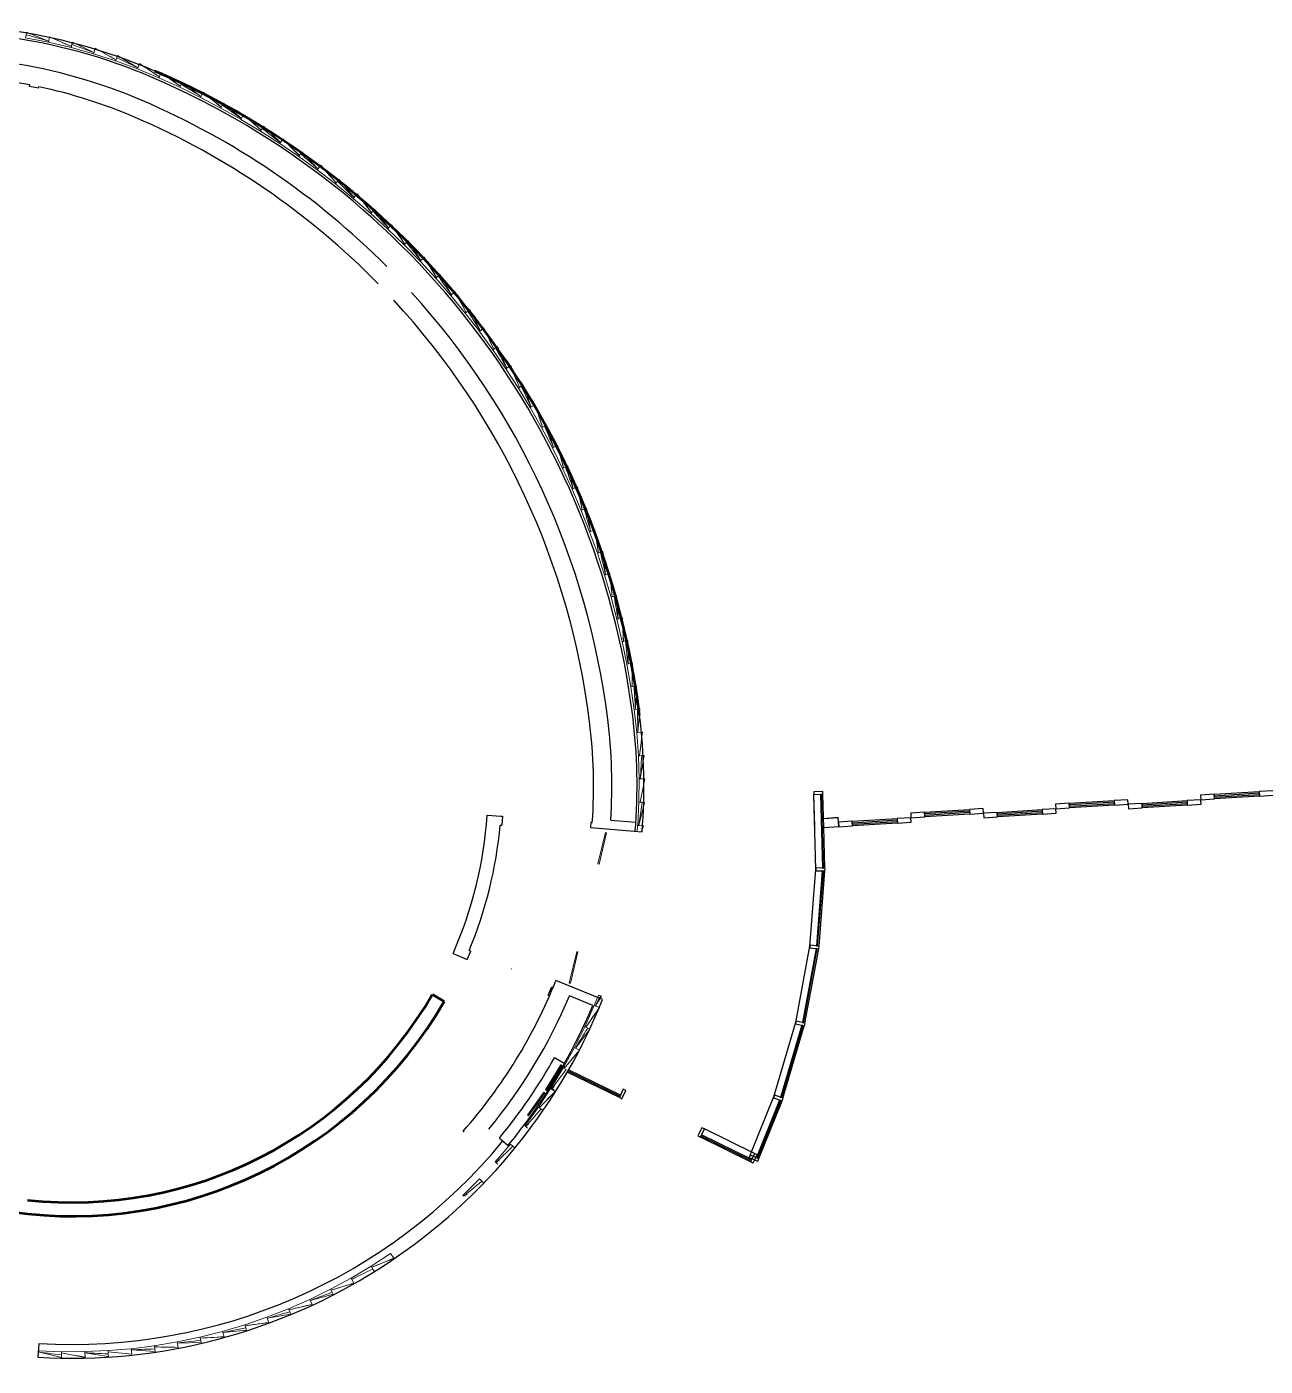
# Model space of a CAD drawing. Header units: millimetres. Extents: x 1316860 to 1484499, y 7681 to 141220.
# Drawn here: x 1358754 to 1385794, y 8245 to 37493 of the extents above; entities that cross this region are included whole.
import ezdxf

# ---------------------------------------------------------------- set-up
doc = ezdxf.new("R2010")
doc.units = ezdxf.units.MM
doc.header["$LTSCALE"] = 1000
doc.layers.add('A-GLAZ', color=140, linetype='CONTINUOUS', lineweight=5)
for name, color, linetype in [('A-WALL', 7, 'CONTINUOUS'), ('A—墙体', 7, 'CONTINUOUS'), ('A—门窗', 135, 'CONTINUOUS')]:
    doc.layers.add(name, color=color, linetype=linetype)

# ---------------------------------------------------------------- blocks, each defined once
blk = doc.blocks.new('System Panel - Glazed-7384337-E1b 和 E1c 号楼一层平面图 BLDG E1b AND E1c FIRST FLOOR PLAN')
at = {"layer": 'A-GLAZ', "lineweight": 13}
for p, q in [((677, 44), (-677, 44)), ((-677, 44), (-677, 19)), ((-677, 19), (677, 19)), ((677, 19), (677, 44))]:
    blk.add_line(p, q, dxfattribs=at)
blk = doc.blocks.new('System Panel - Glazed-7384336-E1b 和 E1c 号楼一层平面图 BLDG E1b AND E1c FIRST FLOOR PLAN')
at = {"layer": 'A-GLAZ', "lineweight": 13}
for p, q in [((820, 44), (-820, 44)), ((-820, 44), (-820, 19)), ((-820, 19), (820, 19)), ((820, 19), (820, 44))]:
    blk.add_line(p, q, dxfattribs=at)
blk = doc.blocks.new('System Panel - Glazed-7384335-E1b 和 E1c 号楼一层平面图 BLDG E1b AND E1c FIRST FLOOR PLAN')
at = {"layer": 'A-GLAZ', "lineweight": 13}
for p, q in [((805, 44), (-805, 44)), ((-805, 44), (-805, 19)), ((-805, 19), (805, 19)), ((805, 19), (805, 44))]:
    blk.add_line(p, q, dxfattribs=at)
blk = doc.blocks.new('System Panel - Glazed-7384419-E1b 和 E1c 号楼一层平面图 BLDG E1b AND E1c FIRST FLOOR PLAN')
at = {"layer": 'A-GLAZ', "lineweight": 13}
for p, q in [((610, -19), (-610, -19)), ((-610, -19), (-610, -44)), ((-610, -44), (610, -44)), ((610, -44), (610, -19))]:
    blk.add_line(p, q, dxfattribs=at)
blk = doc.blocks.new('Adaptive - Lecture Hall Scale - Material 2-V86-E1b 和 E1c 号楼一层平面图 BLDG E1b AND E1c FIRST FLOOR PLAN')
at = {"layer": 'A-GLAZ', "lineweight": 13}
for p, q in [((56893, 23550), (56490, 23241)), ((56937, 23494), (56893, 23550)), ((56490, 23241), (56505, 23221))]:
    blk.add_line(p, q, dxfattribs=at)
at = {"layer": 'A-GLAZ', "color": 8}
for p, q in [((56937, 23494), (56971, 23453)), ((56971, 23453), (56968, 23451)), ((56582, 23260), (56505, 23221))]:
    blk.add_line(p, q, dxfattribs=at)
at = {"layer": 'A-GLAZ', "lineweight": 13, "flags": 128}
blk.add_lwpolyline([(56505, 23221), (56566, 23260), (56628, 23299), (56690, 23338), (56752, 23377), (56814, 23416), (56875, 23455), (56937, 23494)], dxfattribs=at)
blk = doc.blocks.new('Adaptive - Lecture Hall Scale - Material 1-V85-E1b 和 E1c 号楼一层平面图 BLDG E1b AND E1c FIRST FLOOR PLAN')
at = {"layer": 'A-GLAZ', "lineweight": 13}
for p, q in [((57658, 24216), (57282, 23875)), ((57707, 24164), (57658, 24216)), ((57282, 23875), (57299, 23857))]:
    blk.add_line(p, q, dxfattribs=at)
at = {"layer": 'A-GLAZ', "color": 8}
for p, q in [((57707, 24164), (57744, 24126)), ((57744, 24126), (57742, 24124)), ((57373, 23901), (57299, 23857))]:
    blk.add_line(p, q, dxfattribs=at)
at = {"layer": 'A-GLAZ', "lineweight": 13, "flags": 128}
blk.add_lwpolyline([(57299, 23857), (57357, 23901), (57415, 23945), (57474, 23989), (57532, 24033), (57591, 24077), (57649, 24120), (57707, 24164)], dxfattribs=at)
blk = doc.blocks.new('Adaptive - Lecture Hall Scale - Material 1-V84-E1b 和 E1c 号楼一层平面图 BLDG E1b AND E1c FIRST FLOOR PLAN')
at = {"layer": 'A-GLAZ', "lineweight": 13}
for p, q in [((58367, 24943), (58020, 24573)), ((58420, 24895), (58367, 24943)), ((58020, 24573), (58038, 24555))]:
    blk.add_line(p, q, dxfattribs=at)
at = {"layer": 'A-GLAZ', "color": 8}
blk.add_line((58108, 24606), (58038, 24555), dxfattribs=at)
at = {"layer": 'A-GLAZ', "lineweight": 13, "flags": 128}
blk.add_lwpolyline([(58038, 24555), (58093, 24604), (58147, 24652), (58202, 24701), (58256, 24750), (58311, 24798), (58366, 24847), (58420, 24895)], dxfattribs=at)
blk = doc.blocks.new('Adaptive - Lecture Hall Scale - Material 1-V70-E1b 和 E1c 号楼一层平面图 BLDG E1b AND E1c FIRST FLOOR PLAN')
at = {"layer": 'A-GLAZ', "color": 8}
for p, q in [((35413, 42607), (35708, 43035)), ((35462, 42586), (35413, 42607))]:
    blk.add_line(p, q, dxfattribs=at)
at = {"layer": 'A-GLAZ', "lineweight": 13}
for p, q in [((35528, 42559), (35731, 43025)), ((35731, 43025), (35708, 43035)), ((35462, 42586), (35528, 42559))]:
    blk.add_line(p, q, dxfattribs=at)
at = {"layer": 'A-GLAZ', "lineweight": 13, "flags": 128}
blk.add_lwpolyline([(35708, 43035), (35673, 42971), (35638, 42907), (35603, 42843), (35568, 42779), (35532, 42714), (35497, 42650), (35462, 42586)], dxfattribs=at)
blk = doc.blocks.new('Adaptive - Lecture Hall Scale - Material 2-10355584-E1b 和 E1c 号楼一层平面图 BLDG E1b AND E1c FIRST FLOOR PLAN')
at = {"layer": 'A-GLAZ', "color": 8}
for p, q in [((55438, 47050), (55473, 47091)), ((55473, 47091), (55785, 46683))]:
    blk.add_line(p, q, dxfattribs=at)
at = {"layer": 'A-GLAZ', "lineweight": 13}
for p, q in [((55438, 47050), (55392, 46996)), ((55392, 46996), (55768, 46665)), ((55768, 46665), (55785, 46683))]:
    blk.add_line(p, q, dxfattribs=at)
at = {"layer": 'A-GLAZ', "lineweight": 13, "flags": 128}
blk.add_lwpolyline([(55785, 46683), (55735, 46736), (55686, 46788), (55636, 46840), (55587, 46893), (55537, 46945), (55488, 46998), (55438, 47050)], dxfattribs=at)
blk = doc.blocks.new('Adaptive - Lecture Hall Scale - Material 2-V80-E1b 和 E1c 号楼一层平面图 BLDG E1b AND E1c FIRST FLOOR PLAN')
at = {"layer": 'A-GLAZ', "lineweight": 13}
for p, q in [((56578, 46057), (56492, 45971)), ((56492, 45971), (56838, 45610)), ((56838, 45610), (56857, 45627))]:
    blk.add_line(p, q, dxfattribs=at)
at = {"layer": 'A-GLAZ', "color": 8}
for p, q in [((56578, 46057), (56581, 46059)), ((56581, 46059), (56857, 45627))]:
    blk.add_line(p, q, dxfattribs=at)
at = {"layer": 'A-GLAZ', "lineweight": 13, "flags": 128}
blk.add_lwpolyline([(56857, 45627), (56817, 45688), (56777, 45749), (56737, 45811), (56698, 45872), (56658, 45934), (56618, 45995), (56578, 46057)], dxfattribs=at)
blk = doc.blocks.new('Adaptive - Lecture Hall Scale - Material 1-10355586-E1b 和 E1c 号楼一层平面图 BLDG E1b AND E1c FIRST FLOOR PLAN')
at = {"layer": 'A-GLAZ', "lineweight": 13}
for p, q in [((54655, 47682), (54612, 47625)), ((54612, 47625), (55006, 47316)), ((55006, 47316), (55022, 47335))]:
    blk.add_line(p, q, dxfattribs=at)
at = {"layer": 'A-GLAZ', "color": 8}
for p, q in [((54655, 47682), (54687, 47724)), ((54687, 47724), (55022, 47335))]:
    blk.add_line(p, q, dxfattribs=at)
at = {"layer": 'A-GLAZ', "lineweight": 13, "flags": 128}
blk.add_lwpolyline([(55022, 47335), (54970, 47385), (54917, 47434), (54865, 47484), (54812, 47533), (54760, 47583), (54708, 47632), (54655, 47682)], dxfattribs=at)
blk = doc.blocks.new('Adaptive - Lecture Hall Scale - Material 1-V79-E1b 和 E1c 号楼一层平面图 BLDG E1b AND E1c FIRST FLOOR PLAN')
at = {"layer": 'A-GLAZ', "lineweight": 13}
for p, q in [((55083, 47410), (55006, 47316)), ((55006, 47316), (55392, 46996)), ((55392, 46996), (55408, 47015))]:
    blk.add_line(p, q, dxfattribs=at)
at = {"layer": 'A-GLAZ', "color": 8}
for p, q in [((55083, 47410), (55085, 47413)), ((55085, 47413), (55408, 47015))]:
    blk.add_line(p, q, dxfattribs=at)
at = {"layer": 'A-GLAZ', "lineweight": 13, "flags": 128}
blk.add_lwpolyline([(55408, 47015), (55362, 47071), (55315, 47128), (55269, 47184), (55222, 47241), (55176, 47297), (55129, 47354), (55083, 47410)], dxfattribs=at)
blk = doc.blocks.new('Adaptive - Lecture Hall Scale - Material 3-V81-E1b 和 E1c 号楼一层平面图 BLDG E1b AND E1c FIRST FLOOR PLAN')
at = {"layer": 'A-GLAZ', "lineweight": 13}
for p, q in [((56891, 45658), (56838, 45610)), ((56838, 45610), (57175, 45238)), ((57175, 45238), (57193, 45254))]:
    blk.add_line(p, q, dxfattribs=at)
at = {"layer": 'A-GLAZ', "color": 8}
for p, q in [((56891, 45658), (56930, 45695)), ((56930, 45695), (57193, 45254))]:
    blk.add_line(p, q, dxfattribs=at)
at = {"layer": 'A-GLAZ', "lineweight": 13, "flags": 128}
blk.add_lwpolyline([(57193, 45254), (57150, 45312), (57107, 45370), (57064, 45428), (57021, 45485), (56977, 45543), (56934, 45601), (56891, 45658)], dxfattribs=at)
blk = doc.blocks.new('Adaptive - Lecture Hall Scale - Material 3-10355585-E1b 和 E1c 号楼一层平面图 BLDG E1b AND E1c FIRST FLOOR PLAN')
at = {"layer": 'A-GLAZ', "lineweight": 13}
for p, q in [((54279, 48021), (54209, 47922)), ((54209, 47922), (54612, 47625)), ((54612, 47625), (54627, 47645))]:
    blk.add_line(p, q, dxfattribs=at)
at = {"layer": 'A-GLAZ', "color": 8}
for p, q in [((54279, 48021), (54281, 48024)), ((54281, 48024), (54627, 47645))]:
    blk.add_line(p, q, dxfattribs=at)
at = {"layer": 'A-GLAZ', "lineweight": 13, "flags": 128}
blk.add_lwpolyline([(54627, 47645), (54577, 47698), (54528, 47752), (54478, 47806), (54428, 47860), (54379, 47914), (54329, 47967), (54279, 48021)], dxfattribs=at)
blk = doc.blocks.new('Adaptive - Lecture Hall Scale - Material 2-10355580-E1b 和 E1c 号楼一层平面图 BLDG E1b AND E1c FIRST FLOOR PLAN')
at = {"layer": 'A-GLAZ', "color": 8}
for p, q in [((36344, 44432), (36706, 44806)), ((36390, 44403), (36344, 44432))]:
    blk.add_line(p, q, dxfattribs=at)
at = {"layer": 'A-GLAZ', "lineweight": 13}
for p, q in [((36450, 44366), (36726, 44792)), ((36726, 44792), (36706, 44806)), ((36390, 44403), (36450, 44366))]:
    blk.add_line(p, q, dxfattribs=at)
at = {"layer": 'A-GLAZ', "lineweight": 13, "flags": 128}
blk.add_lwpolyline([(36706, 44806), (36660, 44749), (36615, 44691), (36570, 44634), (36525, 44576), (36480, 44518), (36435, 44461), (36390, 44403)], dxfattribs=at)
blk = doc.blocks.new('Adaptive - Lecture Hall Scale - Material 1-10355578-E1b 和 E1c 号楼一层平面图 BLDG E1b AND E1c FIRST FLOOR PLAN')
at = {"layer": 'A-GLAZ', "color": 8}
for p, q in [((35228, 42128), (35505, 42569)), ((35231, 42127), (35228, 42128))]:
    blk.add_line(p, q, dxfattribs=at)
at = {"layer": 'A-GLAZ', "lineweight": 13}
for p, q in [((35345, 42086), (35528, 42559)), ((35528, 42559), (35505, 42569)), ((35231, 42127), (35345, 42086))]:
    blk.add_line(p, q, dxfattribs=at)
at = {"layer": 'A-GLAZ', "lineweight": 13, "flags": 128}
blk.add_lwpolyline([(35505, 42569), (35466, 42505), (35427, 42442), (35388, 42379), (35348, 42316), (35309, 42253), (35270, 42190), (35231, 42127)], dxfattribs=at)
blk = doc.blocks.new('Adaptive - Lecture Hall Scale - Material 3-V71-E1b 和 E1c 号楼一层平面图 BLDG E1b AND E1c FIRST FLOOR PLAN')
at = {"layer": 'A-GLAZ', "color": 8}
for p, q in [((36623, 44862), (36999, 45221)), ((36626, 44860), (36623, 44862))]:
    blk.add_line(p, q, dxfattribs=at)
at = {"layer": 'A-GLAZ', "lineweight": 13}
for p, q in [((36726, 44792), (37019, 45207)), ((37019, 45207), (36999, 45221)), ((36626, 44860), (36726, 44792))]:
    blk.add_line(p, q, dxfattribs=at)
at = {"layer": 'A-GLAZ', "lineweight": 13, "flags": 128}
blk.add_lwpolyline([(36999, 45221), (36946, 45170), (36892, 45118), (36839, 45067), (36786, 45015), (36732, 44963), (36679, 44912), (36626, 44860)], dxfattribs=at)
blk = doc.blocks.new('Adaptive - Lecture Hall Scale - Material 2-V72-E1b 和 E1c 号楼一层平面图 BLDG E1b AND E1c FIRST FLOOR PLAN')
at = {"layer": 'A-GLAZ', "color": 8}
for p, q in [((38641, 47174), (39094, 47431)), ((38643, 47172), (38641, 47174))]:
    blk.add_line(p, q, dxfattribs=at)
at = {"layer": 'A-GLAZ', "lineweight": 13}
for p, q in [((38725, 47081), (39110, 47412)), ((39110, 47412), (39094, 47431)), ((38643, 47172), (38725, 47081))]:
    blk.add_line(p, q, dxfattribs=at)
at = {"layer": 'A-GLAZ', "lineweight": 13, "flags": 128}
blk.add_lwpolyline([(39094, 47431), (39029, 47394), (38965, 47357), (38901, 47320), (38836, 47283), (38772, 47246), (38708, 47209), (38643, 47172)], dxfattribs=at)
blk = doc.blocks.new('Adaptive - Lecture Hall Scale - Material 3-10355579-E1b 和 E1c 号楼一层平面图 BLDG E1b AND E1c FIRST FLOOR PLAN')
at = {"layer": 'A-GLAZ', "color": 8}
for p, q in [((35841, 43538), (36171, 43941)), ((35889, 43514), (35841, 43538))]:
    blk.add_line(p, q, dxfattribs=at)
at = {"layer": 'A-GLAZ', "lineweight": 13}
for p, q in [((35952, 43481), (36192, 43929)), ((36192, 43929), (36171, 43941)), ((35889, 43514), (35952, 43481))]:
    blk.add_line(p, q, dxfattribs=at)
at = {"layer": 'A-GLAZ', "lineweight": 13, "flags": 128}
blk.add_lwpolyline([(36171, 43941), (36130, 43880), (36090, 43819), (36050, 43758), (36009, 43697), (35969, 43636), (35929, 43575), (35889, 43514)], dxfattribs=at)
blk = doc.blocks.new('System Panel - Glazed visual-10327627-E1b 和 E1c 号楼一层平面图 BLDG E1b AND E1c FIRST FLOOR PLAN')
at = {"layer": 'A-GLAZ', "lineweight": 13}
for p, q in [((58327, 25022), (57887, 24554)), ((57905, 24536), (58346, 25005)), ((58346, 25005), (58327, 25022)), ((57887, 24554), (57905, 24536))]:
    blk.add_line(p, q, dxfattribs=at)
blk = doc.blocks.new('System Panel - Glazed visual-10327626-E1b 和 E1c 号楼一层平面图 BLDG E1b AND E1c FIRST FLOOR PLAN')
at = {"layer": 'A-GLAZ', "lineweight": 13}
for p, q in [((57843, 24511), (57393, 24095)), ((57411, 24076), (57861, 24492)), ((57861, 24492), (57843, 24511)), ((57393, 24095), (57411, 24076))]:
    blk.add_line(p, q, dxfattribs=at)
blk = doc.blocks.new('System Panel - Glazed-7705023-E1b 和 E1c 号楼一层平面图 BLDG E1b AND E1c FIRST FLOOR PLAN')
at = {"layer": 'A-GLAZ', "lineweight": 13}
for p, q in [((352, -19), (-352, -19)), ((-352, -19), (-352, -44)), ((-352, -44), (352, -44)), ((352, -44), (352, -19))]:
    blk.add_line(p, q, dxfattribs=at)
blk = doc.blocks.new('System Panel - Glazed-7705026-E1b 和 E1c 号楼一层平面图 BLDG E1b AND E1c FIRST FLOOR PLAN')
at = {"layer": 'A-GLAZ', "lineweight": 13}
for p, q in [((352, -19), (-352, -19)), ((-352, -19), (-352, -44)), ((-352, -44), (352, -44)), ((352, -44), (352, -19))]:
    blk.add_line(p, q, dxfattribs=at)
blk = doc.blocks.new('E1-RI-1F$0$HANGER_DOORS5_-_HANGER_DOO')
at = {"layer": 'A—门窗'}
for p, q in [((62162, 29859), (62148, 29760)), ((62459, 29816), (62162, 29859)), ((62148, 29760), (62445, 29717)), ((62445, 29717), (62459, 29816)), ((63419, 29575), (62445, 29717)), ((62454, 29779), (62450, 29754)), ((62450, 29754), (63425, 29612)), ((63428, 29637), (62454, 29779)), ((62459, 29816), (63434, 29674)), ((63434, 29674), (63419, 29575)), ((63419, 29575), (63716, 29532)), ((63425, 29612), (63428, 29637)), ((63730, 29631), (63434, 29674)), ((63716, 29532), (63730, 29631)), ((65299, 29402), (65284, 29303)), ((65284, 29303), (65581, 29260)), ((65596, 29359), (65299, 29402)), ((65581, 29260), (65596, 29359)), ((66556, 29118), (65581, 29260)), ((65590, 29322), (65587, 29297)), ((65587, 29297), (66561, 29156)), ((66565, 29180), (65590, 29322)), ((65596, 29359), (66570, 29217)), ((66570, 29217), (66556, 29118)), ((66556, 29118), (66853, 29075)), ((66561, 29156), (66565, 29180)), ((66867, 29174), (66570, 29217)), ((66853, 29075), (66867, 29174))]:
    blk.add_line(p, q, dxfattribs=at)

msp = doc.modelspace()

# ---------------------------------------------------------------- linework, layer by layer
at = {"layer": 'A-GLAZ', "lineweight": 13}
for p, q in [((1372092, 20054, 0), (1372080, 19920, 0)), ((1372080, 19920, 0), (1372175, 19911, 0)), ((1372214, 20045, 0), (1372092, 20054, 0)), ((1371236, 16349, 0), (1371145, 16123, 0)), ((1371145, 16123, 0), (1371168, 16113, 0)), ((1371279, 16332, 0), (1371236, 16349, 0)), ((1370712, 15205, 0), (1370487, 14797, 0)), ((1370819, 15148, 0), (1370712, 15205, 0)), ((1370487, 14797, 0), (1370516, 14781, 0)), ((1370634, 14662, 0), (1371705, 14139, 0)), ((1371716, 14162, 0), (1370645, 14685, 0)), ((1371705, 14139, 0), (1371716, 14162, 0)), ((1366698, 10703, 0), (1366273, 10426, 0)), ((1366767, 10602, 0), (1366698, 10703, 0)), ((1366273, 10426, 0), (1366286, 10405, 0)), ((1365836, 10167, 0), (1365389, 9926, 0)), ((1365896, 10061, 0), (1365836, 10167, 0)), ((1364933, 9704, 0), (1364468, 9500, 0)), ((1365389, 9926, 0), (1364933, 9704, 0)), ((1364984, 9593, 0), (1364933, 9704, 0)), ((1364933, 9704, 0), (1364944, 9681, 0)), ((1365422, 9862, 0), (1365389, 9926, 0)), ((1365389, 9926, 0), (1365401, 9904, 0)), ((1364468, 9500, 0), (1363995, 9316, 0)), ((1364495, 9434, 0), (1364468, 9500, 0)), ((1364468, 9500, 0), (1364478, 9477, 0)), ((1363515, 9151, 0), (1363028, 9006, 0)), ((1363995, 9316, 0), (1363515, 9151, 0)), ((1363537, 9083, 0), (1363515, 9151, 0)), ((1363515, 9151, 0), (1363522, 9127, 0)), ((1364037, 9202, 0), (1363995, 9316, 0)), ((1363995, 9316, 0), (1364004, 9292, 0)), ((1362040, 8776, 0), (1361539, 8692, 0)), ((1362536, 8881, 0), (1362040, 8776, 0)), ((1362062, 8657, 0), (1362040, 8776, 0)), ((1362040, 8776, 0), (1362044, 8751, 0)), ((1363028, 9006, 0), (1362536, 8881, 0)), ((1362553, 8811, 0), (1362536, 8881, 0)), ((1362536, 8881, 0), (1362542, 8856, 0)), ((1363061, 8889, 0), (1363028, 9006, 0)), ((1363028, 9006, 0), (1363035, 8982, 0)), ((1361539, 8692, 0), (1361543, 8667, 0))]:
    msp.add_line(p, q, dxfattribs=at)
at = {"layer": 'A-GLAZ', "color": 8}
for p, q in [((1372217, 20044, 0), (1372178, 19911, 0)), ((1372214, 20045, 0), (1372217, 20044, 0)), ((1371303, 16322, 0), (1371168, 16113, 0)), ((1370822, 15147, 0), (1370517, 14781, 0)), ((1370819, 15148, 0), (1370822, 15147, 0)), ((1370467, 14760, 0), (1370487, 14797, 0)), ((1369924, 13902, 0), (1370192, 14306, 0)), ((1370292, 14240, 0), (1369945, 13888, 0)), ((1370192, 14306, 0), (1370204, 14326, 0)), ((1370212, 14293, 0), (1370192, 14306, 0)), ((1370192, 14306, 0), (1370292, 14240, 0)), ((1370226, 14312, 0), (1370268, 14285, 0)), ((1369647, 13476, 0), (1369687, 13446, 0)), ((1369002, 12689, 0), (1369039, 12656, 0)), ((1366769, 10599, 0), (1366286, 10405, 0)), ((1366767, 10602, 0), (1366769, 10599, 0)), ((1365898, 10058, 0), (1365401, 9904, 0)), ((1365896, 10061, 0), (1365898, 10058, 0)), ((1365446, 9815, 0), (1364944, 9681, 0)), ((1365422, 9862, 0), (1365446, 9815, 0)), ((1364516, 9384, 0), (1364004, 9292, 0)), ((1364986, 9590, 0), (1364478, 9477, 0)), ((1364495, 9434, 0), (1364516, 9384, 0)), ((1364984, 9593, 0), (1364986, 9590, 0)), ((1364038, 9198, 0), (1363522, 9127, 0)), ((1363537, 9083, 0), (1363553, 9032, 0)), ((1364037, 9202, 0), (1364038, 9198, 0)), ((1363062, 8885, 0), (1362542, 8856, 0)), ((1362553, 8811, 0), (1362565, 8759, 0)), ((1363553, 9032, 0), (1363035, 8982, 0)), ((1363061, 8889, 0), (1363062, 8885, 0)), ((1362063, 8653, 0), (1361543, 8667, 0)), ((1362565, 8759, 0), (1362044, 8751, 0)), ((1362062, 8657, 0), (1362063, 8653, 0))]:
    msp.add_line(p, q, dxfattribs=at)
at = {"layer": 'A-GLAZ', "lineweight": 13, "elevation": 0, "flags": 128}
for points in [[(1372175, 19911), (1372194, 19978), (1372214, 20045)], [(1371168, 16113), (1371196, 16168), (1371224, 16222), (1371252, 16277), (1371279, 16332)], [(1370516, 14781), (1370560, 14834), (1370603, 14886), (1370646, 14939), (1370689, 14991), (1370733, 15044), (1370776, 15096), (1370819, 15148)], [(1366286, 10405), (1366355, 10433), (1366423, 10461), (1366492, 10489), (1366561, 10518), (1366629, 10546), (1366698, 10574), (1366767, 10602)], [(1365401, 9904), (1365472, 9926), (1365542, 9949), (1365613, 9971), (1365684, 9994), (1365755, 10016), (1365825, 10039), (1365896, 10061)], [(1364944, 9681), (1365012, 9707), (1365080, 9733), (1365149, 9759), (1365217, 9785), (1365285, 9811), (1365354, 9836), (1365422, 9862)], [(1364004, 9292), (1364074, 9312), (1364144, 9333), (1364214, 9353), (1364285, 9373), (1364355, 9393), (1364425, 9414), (1364495, 9434)], [(1364478, 9477), (1364550, 9494), (1364622, 9510), (1364695, 9527), (1364767, 9543), (1364839, 9560), (1364912, 9577), (1364984, 9593)], [(1363035, 8982), (1363107, 8996), (1363178, 9011), (1363250, 9025), (1363322, 9039), (1363393, 9054), (1363465, 9068), (1363537, 9083)], [(1363522, 9127), (1363596, 9138), (1363669, 9148), (1363743, 9159), (1363816, 9170), (1363890, 9180), (1363963, 9191), (1364037, 9202)], [(1362044, 8751), (1362117, 8760), (1362189, 8769), (1362262, 8777), (1362335, 8786), (1362407, 8794), (1362480, 8803), (1362553, 8811)], [(1362542, 8856), (1362616, 8861), (1362690, 8866), (1362764, 8870), (1362838, 8875), (1362912, 8879), (1362987, 8884), (1363061, 8889)], [(1361543, 8667), (1361617, 8666), (1361691, 8664), (1361765, 8663), (1361840, 8661), (1361914, 8660), (1361988, 8658), (1362062, 8657)]]:
    msp.add_lwpolyline(points, dxfattribs=at)
at = {"layer": 'A-GLAZ', "color": 8, "elevation": 0, "flags": 128}
for points in [[(1372175, 19911), (1372176, 19911), (1372178, 19911)], [(1371303, 16322), (1371298, 16324), (1371294, 16326), (1371289, 16328), (1371284, 16330), (1371279, 16332)], [(1370510, 14785), (1370499, 14766), (1370489, 14748)], [(1370516, 14781), (1370517, 14781), (1370517, 14781)], [(1370226, 14312), (1370219, 14302), (1370212, 14293)]]:
    msp.add_lwpolyline(points, dxfattribs=at)
at = {"layer": 'A-GLAZ', "color": 8}
msp.add_open_spline([(1370292, 14240, 0), (1370242, 14190, 0), (1370159, 14106, 0), (1370044, 13989, 0), (1369978, 13922, 0), (1369945, 13888, 0)], degree=3, knots=[-1, -1, -1, -1, -0.571429, -0.285714, 0, 0, 0, 0], dxfattribs=at)
at = {"layer": 'A-WALL'}
for p, q in [((1369107, 20259, 0), (1369141, 20256, 0)), ((1368063, 17259, 0), (1368370, 17124, 0)), ((1369329, 16922, 0), (1369339, 16917, 0))]:
    msp.add_line(p, q, dxfattribs=at)
at = {"layer": 'A-WALL', "lineweight": 53}
msp.add_line((1367609, 16361, 0), (1367868, 16211, 0), dxfattribs=at)
for centre, radius, start, end in [((1354578, 20267, 0), 17691, 7.1284, 66.7827), ((1359737, 20912, 0), 9392, 261.9312, 329.9653), ((1359737, 20912, 0), 9092, 263.9012, 329.9653)]:
    msp.add_arc(centre, radius, start, end, dxfattribs=at)
at = {"layer": 'A-WALL'}
msp.add_arc((1359737, 20912, 0), 12492, 355.416, 7.1281, dxfattribs=at)
at = {"layer": 'A—墙体'}
for p, q in [((1358813, 36192, 0), (1358820, 36226, 0)), ((1359008, 36150, 0), (1358813, 36192, 0)), ((1359008, 36150, 0), (1359016, 36184, 0)), ((1368807, 20279, 0), (1369107, 20259, 0)), ((1369141, 20256, 0), (1369127, 20057, 0)), ((1369091, 20059, 0), (1369127, 20057, 0)), ((1371067, 20122, 0), (1371059, 20005, 0)), ((1371059, 20005, 0), (1372189, 19914, 0)), ((1371067, 20122, 0), (1371102, 20119, 0)), ((1371506, 20169, 0), (1372054, 20125, 0)), ((1368370, 17124, 0), (1368450, 17307, 0)), ((1368416, 17322, 0), (1368450, 17307, 0)), ((1370137, 16349, 0), (1370218, 16532, 0)), ((1370218, 16532, 0), (1370250, 16518, 0)), ((1371328, 16253, 0), (1370307, 16664, 0)), ((1370137, 16349, 0), (1370169, 16335, 0)), ((1371113, 16124, 0), (1370602, 16329, 0)), ((1370489, 14853, 0), (1370275, 14982, 0)), ((1368306, 13359, 0), (1368283, 13379, 0)), ((1369073, 13227, 0), (1369266, 13068, 0)), ((1359018, 8741, 0), (1358998, 8442, 0))]:
    msp.add_line(p, q, dxfattribs=at)
for centre, radius, start, end in [((1356628, 25045, 0), 12342, 66.783, 82.5038), ((1356628, 25045, 0), 12492, 66.783, 82.5038), ((1356628, 25045, 0), 11792, 66.783, 81.532), ((1356628, 25045, 0), 11392, 78.9079, 82.5038), ((1354578, 20267, 0), 17541, 7.1286, 66.7825), ((1356628, 25045, 0), 11392, 66.783, 77.9019), ((1354578, 20267, 0), 16991, 44.8972, 66.7827), ((1354578, 20267, 0), 16591, 44.4233, 66.7827), ((1354578, 20267, 0), 16991, 7.1284, 42.2555), ((1354578, 20267, 0), 16591, 7.1284, 42.7295), ((1359737, 20912, 0), 11392, 356.0091, 7.1281), ((1359737, 20912, 0), 11792, 356.3878, 7.1281), ((1359737, 20912, 0), 12342, 355.416, 7.1281), ((1359737, 20912, 0), 9092, 336.3079, 356.0091), ((1359737, 20912, 0), 9392, 337.5281, 354.789), ((1359737, 20912, 0), 11392, 318.6046, 338.1022), ((1359737, 20912, 0), 12492, 266.6091, 338.1022), ((1359737, 20912, 0), 11792, 320.5403, 337.1304), ((1359737, 20912, 0), 12342, 320.5403, 337.1737), ((1359737, 20912, 0), 12092, 320.5403, 330.6307), ((1359737, 20912, 0), 12192, 266.6174, 320.5403)]:
    msp.add_arc(centre, radius, start, end, dxfattribs=at)
at = {"layer": 'A—门窗'}
for p, q in [((1376137, 20794), (1375937, 20788)), ((1375937, 20788), (1375938, 20728)), ((1376138, 20734), (1376137, 20794)), ((1384680, 20733), (1385663, 20794)), ((1385962, 20812), (1385663, 20794)), ((1385663, 20794), (1385669, 20694)), ((1375938, 20728), (1376138, 20734)), ((1375957, 20031), (1375938, 20728)), ((1375983, 19091), (1375938, 20728)), ((1376108, 20733), (1376082, 20732)), ((1376082, 20732), (1376126, 19122)), ((1376151, 19122), (1376108, 20733)), ((1376158, 20001), (1376138, 20734)), ((1381516, 20537), (1381217, 20518)), ((1381217, 20518), (1381223, 20419)), ((1381516, 20537), (1382499, 20598)), ((1381522, 20437), (1381516, 20537)), ((1382501, 20560), (1381518, 20500)), ((1381518, 20500), (1381520, 20475)), ((1381520, 20475), (1382503, 20535)), ((1382505, 20498), (1381522, 20437)), ((1382798, 20616), (1382499, 20598)), ((1382499, 20598), (1382505, 20498)), ((1382503, 20535), (1382501, 20560)), ((1382505, 20498), (1382805, 20517)), ((1382805, 20517), (1382798, 20616)), ((1383104, 20535), (1382805, 20517)), ((1382805, 20517), (1382811, 20417)), ((1383104, 20535), (1384087, 20596)), ((1383110, 20435), (1383104, 20535)), ((1384089, 20558), (1383106, 20498)), ((1383106, 20498), (1383108, 20473)), ((1383108, 20473), (1384091, 20534)), ((1384093, 20496), (1383110, 20435)), ((1384386, 20614), (1384087, 20596)), ((1384087, 20596), (1384093, 20496)), ((1384091, 20534), (1384089, 20558)), ((1384093, 20496), (1384393, 20515)), ((1384680, 20733), (1384380, 20714)), ((1384380, 20714), (1384386, 20614)), ((1384386, 20614), (1384686, 20633)), ((1384393, 20515), (1384386, 20614)), ((1384686, 20633), (1384680, 20733)), ((1385665, 20756), (1384682, 20695)), ((1384682, 20695), (1384684, 20670)), ((1384684, 20670), (1385666, 20731)), ((1385669, 20694), (1384686, 20633)), ((1385666, 20731), (1385665, 20756)), ((1385669, 20694), (1385968, 20712)), ((1376469, 20225), (1376153, 20201)), ((1376472, 20218), (1376164, 20195)), ((1378353, 20341), (1378053, 20323)), ((1378053, 20323), (1378059, 20223)), ((1378059, 20223), (1378359, 20241)), ((1378353, 20341), (1379335, 20402)), ((1378359, 20241), (1378353, 20341)), ((1379338, 20365), (1378355, 20304)), ((1378355, 20304), (1378356, 20279)), ((1378356, 20279), (1379339, 20340)), ((1379342, 20302), (1378359, 20241)), ((1379635, 20421), (1379335, 20402)), ((1379335, 20402), (1379342, 20302)), ((1379339, 20340), (1379338, 20365)), ((1379342, 20302), (1379641, 20321)), ((1379641, 20321), (1379635, 20421)), ((1381223, 20419), (1381522, 20437)), ((1382811, 20417), (1383110, 20435)), ((1376484, 20025), (1376158, 20001)), ((1376182, 19119), (1376158, 20018)), ((1375851, 17408), (1375983, 19098)), ((1376124, 19060), (1375997, 17424)), ((1376022, 17422), (1376150, 19058)), ((1376052, 17416), (1376180, 19059)), ((1376150, 19058), (1376124, 19060)), ((1376126, 19122), (1376151, 19122)), ((1375545, 15749), (1375852, 17415)), ((1375989, 17363), (1375691, 15749)), ((1375716, 15744), (1376014, 17358)), ((1375745, 15735), (1376045, 17356)), ((1376014, 17358), (1375989, 17363)), ((1375997, 17424), (1376022, 17422)), ((1375066, 14130), (1375546, 15755)), ((1375677, 15689), (1375212, 14115)), ((1375236, 14108), (1375701, 15681)), ((1375264, 14095), (1375731, 15677)), ((1375701, 15681), (1375677, 15689)), ((1375691, 15749), (1375716, 15744)), ((1371692, 14112), (1370556, 14667)), ((1370571, 14693), (1371705, 14139)), ((1371716, 14162), (1370584, 14715)), ((1371705, 14139), (1371716, 14162)), ((1374550, 12855), (1375068, 14136)), ((1375191, 14057), (1374684, 12801)), ((1374707, 12791), (1375215, 14047)), ((1375215, 14047), (1375191, 14057)), ((1374736, 12780), (1375245, 14039)), ((1374557, 12711), (1373461, 13247)), ((1373486, 13297), (1373475, 13274)), ((1373475, 13274), (1374570, 12739)), ((1374582, 12761), (1373486, 13297)), ((1374645, 12891), (1373549, 13426)), ((1374570, 12739), (1374582, 12761)), ((1374684, 12801), (1374707, 12791))]:
    msp.add_line(p, q, dxfattribs=at)
at = {"layer": 'A—门窗', "extrusion": (0, 0, -1)}
for p, q in [((1375983, 19124), (1375982, 19064)), ((1375982, 19064), (1376182, 19059)), ((1376183, 19119), (1375983, 19124)), ((1376182, 19059), (1376183, 19119)), ((1375848, 17382), (1376046, 17356)), ((1376054, 17416), (1375855, 17441)), ((1376046, 17356), (1376054, 17416)), ((1375552, 15781), (1375538, 15723)), ((1375538, 15723), (1375733, 15676)), ((1375747, 15735), (1375552, 15781)), ((1375733, 15676), (1375747, 15735)), ((1371779, 14291), (1371692, 14112)), ((1371692, 14112), (1371745, 14085)), ((1371745, 14085), (1371833, 14265)), ((1371833, 14265), (1371779, 14291)), ((1375077, 14161), (1375057, 14105)), ((1375057, 14105), (1375246, 14038)), ((1375266, 14095), (1375077, 14161)), ((1375246, 14038), (1375266, 14095)), ((1373495, 13453), (1373408, 13273)), ((1373408, 13273), (1373461, 13247)), ((1373461, 13247), (1373549, 13426)), ((1373549, 13426), (1373495, 13453)), ((1374645, 12891), (1374557, 12711)), ((1374699, 12864), (1374645, 12891)), ((1374550, 12855), (1374528, 12799)), ((1374528, 12799), (1374713, 12724)), ((1374736, 12780), (1374550, 12855)), ((1374557, 12711), (1374611, 12685)), ((1374611, 12685), (1374699, 12864)), ((1374713, 12724), (1374736, 12780))]:
    msp.add_line(p, q, dxfattribs=at)
at = {"layer": 'A—门窗', "color": 252, "extrusion": (0, 0, -1)}
msp.add_line((1375855, 17441), (1375848, 17382), dxfattribs=at)
at = {"layer": 'A—门窗'}
msp.add_lwpolyline([(1376484, 20028), (1376471, 20225)], dxfattribs=at)

# ---------------------------------------------------------------- block references
at = {"layer": 'A-GLAZ', "color": 8}
for name, p, rotation in [('Adaptive - Lecture Hall Scale - Material 3-10355579-E1b 和 E1c 号楼一层平面图 BLDG E1b AND E1c FIRST FLOOR PLAN', (1306464, 58502, 0), 287.4566054047822), ('Adaptive - Lecture Hall Scale - Material 1-10355578-E1b 和 E1c 号楼一层平面图 BLDG E1b AND E1c FIRST FLOOR PLAN', (1312597, 66243, 0), 278.0681609603378), ('Adaptive - Lecture Hall Scale - Material 1-V70-E1b 和 E1c 号楼一层平面图 BLDG E1b AND E1c FIRST FLOOR PLAN', (1312597, 66243, 0), 278.068160960338), ('Adaptive - Lecture Hall Scale - Material 1-10355578-E1b 和 E1c 号楼一层平面图 BLDG E1b AND E1c FIRST FLOOR PLAN', (1316118, 69711, 0), 273.3739387381159), ('Adaptive - Lecture Hall Scale - Material 2-10355580-E1b 和 E1c 号楼一层平面图 BLDG E1b AND E1c FIRST FLOOR PLAN', (1309372, 62498, 0), 282.76238318256), ('Adaptive - Lecture Hall Scale - Material 2-V72-E1b 和 E1c 号楼一层平面图 BLDG E1b AND E1c FIRST FLOOR PLAN', (1301676, 49864, 0), 296.8450498492266), ('Adaptive - Lecture Hall Scale - Material 3-10355585-E1b 和 E1c 号楼一层平面图 BLDG E1b AND E1c FIRST FLOOR PLAN', (1318531, -21730, 0), 11.95260540478263), ('Adaptive - Lecture Hall Scale - Material 1-10355586-E1b 和 E1c 号楼一层平面图 BLDG E1b AND E1c FIRST FLOOR PLAN', (1318531, -21730, 0), 11.95260540478263), ('Adaptive - Lecture Hall Scale - Material 1-V79-E1b 和 E1c 号楼一层平面图 BLDG E1b AND E1c FIRST FLOOR PLAN', (1318531, -21730, 0), 11.95260540478263), ('Adaptive - Lecture Hall Scale - Material 2-10355584-E1b 和 E1c 号楼一层平面图 BLDG E1b AND E1c FIRST FLOOR PLAN', (1318531, -21730, 0), 11.95260540478263), ('Adaptive - Lecture Hall Scale - Material 1-V79-E1b 和 E1c 号楼一层平面图 BLDG E1b AND E1c FIRST FLOOR PLAN', (1316198, -19610, 0), 8.68816096033851), ('Adaptive - Lecture Hall Scale - Material 1-10355586-E1b 和 E1c 号楼一层平面图 BLDG E1b AND E1c FIRST FLOOR PLAN', (1313990, -17359, 0), 5.4237165158938), ('Adaptive - Lecture Hall Scale - Material 2-V80-E1b 和 E1c 号楼一层平面图 BLDG E1b AND E1c FIRST FLOOR PLAN', (1318531, -21730, 0), 11.95260540478263), ('Adaptive - Lecture Hall Scale - Material 3-V81-E1b 和 E1c 号楼一层平面图 BLDG E1b AND E1c FIRST FLOOR PLAN', (1318531, -21730, 0), 11.95260540478263), ('Adaptive - Lecture Hall Scale - Material 1-V79-E1b 和 E1c 号楼一层平面图 BLDG E1b AND E1c FIRST FLOOR PLAN', (1311913, -14987, 0), 2.159272071449334), ('Adaptive - Lecture Hall Scale - Material 2-10355584-E1b 和 E1c 号楼一层平面图 BLDG E1b AND E1c FIRST FLOOR PLAN', (1311913, -14987, 0), 2.159272071449636), ('Adaptive - Lecture Hall Scale - Material 1-V79-E1b 和 E1c 号楼一层平面图 BLDG E1b AND E1c FIRST FLOOR PLAN', (1309975, -12500, 0), 358.8948276270051), ('Adaptive - Lecture Hall Scale - Material 2-10355584-E1b 和 E1c 号楼一层平面图 BLDG E1b AND E1c FIRST FLOOR PLAN', (1309975, -12500, 0), 358.8948276270051), ('Adaptive - Lecture Hall Scale - Material 1-V79-E1b 和 E1c 号楼一层平面图 BLDG E1b AND E1c FIRST FLOOR PLAN', (1308181, -9907, 0), 355.6303831825604), ('Adaptive - Lecture Hall Scale - Material 1-10355586-E1b 和 E1c 号楼一层平面图 BLDG E1b AND E1c FIRST FLOOR PLAN', (1306538, -7216, 0), 352.3659387381166), ('Adaptive - Lecture Hall Scale - Material 3-10355585-E1b 和 E1c 号楼一层平面图 BLDG E1b AND E1c FIRST FLOOR PLAN', (1305051, -4436, 0), 349.1014942936713), ('Adaptive - Lecture Hall Scale - Material 1-10355586-E1b 和 E1c 号楼一层平面图 BLDG E1b AND E1c FIRST FLOOR PLAN', (1305051, -4436, 0), 349.1014942936715), ('Adaptive - Lecture Hall Scale - Material 2-V80-E1b 和 E1c 号楼一层平面图 BLDG E1b AND E1c FIRST FLOOR PLAN', (1308181, -9907, 0), 355.6303831825609), ('Adaptive - Lecture Hall Scale - Material 3-V81-E1b 和 E1c 号楼一层平面图 BLDG E1b AND E1c FIRST FLOOR PLAN', (1308181, -9907, 0), 355.6303831825604), ('Adaptive - Lecture Hall Scale - Material 2-V80-E1b 和 E1c 号楼一层平面图 BLDG E1b AND E1c FIRST FLOOR PLAN', (1306538, -7216, 0), 352.3659387381162), ('Adaptive - Lecture Hall Scale - Material 1-10355586-E1b 和 E1c 号楼一层平面图 BLDG E1b AND E1c FIRST FLOOR PLAN', (1302563, 1356, 0), 342.5726054047826), ('Adaptive - Lecture Hall Scale - Material 3-10355585-E1b 和 E1c 号楼一层平面图 BLDG E1b AND E1c FIRST FLOOR PLAN', (1301571, 4349, 0), 339.3081609603382), ('Adaptive - Lecture Hall Scale - Material 1-10355586-E1b 和 E1c 号楼一层平面图 BLDG E1b AND E1c FIRST FLOOR PLAN', (1301571, 4349, 0), 339.3081609603385), ('Adaptive - Lecture Hall Scale - Material 2-V80-E1b 和 E1c 号楼一层平面图 BLDG E1b AND E1c FIRST FLOOR PLAN', (1303725, -1575, 0), 345.8370498492272), ('Adaptive - Lecture Hall Scale - Material 3-V81-E1b 和 E1c 号楼一层平面图 BLDG E1b AND E1c FIRST FLOOR PLAN', (1303725, -1575, 0), 345.837049849227), ('Adaptive - Lecture Hall Scale - Material 1-V79-E1b 和 E1c 号楼一层平面图 BLDG E1b AND E1c FIRST FLOOR PLAN', (1300750, 7393, 0), 336.0437165158937), ('Adaptive - Lecture Hall Scale - Material 1-10355586-E1b 和 E1c 号楼一层平面图 BLDG E1b AND E1c FIRST FLOOR PLAN', (1300105, 10479, 0), 332.7792720714494), ('Adaptive - Lecture Hall Scale - Material 2-V80-E1b 和 E1c 号楼一层平面图 BLDG E1b AND E1c FIRST FLOOR PLAN', (1301571, 4349, 0), 339.3081609603383), ('Adaptive - Lecture Hall Scale - Material 2-10355584-E1b 和 E1c 号楼一层平面图 BLDG E1b AND E1c FIRST FLOOR PLAN', (1300105, 10479, 0), 332.779272071449), ('Adaptive - Lecture Hall Scale - Material 3-10355585-E1b 和 E1c 号楼一层平面图 BLDG E1b AND E1c FIRST FLOOR PLAN', (1299345, 16737, 0), 326.2503831825604), ('Adaptive - Lecture Hall Scale - Material 1-10355586-E1b 和 E1c 号楼一层平面图 BLDG E1b AND E1c FIRST FLOOR PLAN', (1299345, 16737, 0), 326.2503831825606), ('Adaptive - Lecture Hall Scale - Material 1-V79-E1b 和 E1c 号楼一层平面图 BLDG E1b AND E1c FIRST FLOOR PLAN', (1299345, 16737, 0), 326.2503831825605), ('Adaptive - Lecture Hall Scale - Material 3-V81-E1b 和 E1c 号楼一层平面图 BLDG E1b AND E1c FIRST FLOOR PLAN', (1300105, 10479, 0), 332.7792720714492), ('Adaptive - Lecture Hall Scale - Material 1-V79-E1b 和 E1c 号楼一层平面图 BLDG E1b AND E1c FIRST FLOOR PLAN', (1299234, 19888, 0), 322.9859387381163), ('Adaptive - Lecture Hall Scale - Material 1-10355586-E1b 和 E1c 号楼一层平面图 BLDG E1b AND E1c FIRST FLOOR PLAN', (1299302, 23040, 0), 319.7214942936719), ('Adaptive - Lecture Hall Scale - Material 2-V80-E1b 和 E1c 号楼一层平面图 BLDG E1b AND E1c FIRST FLOOR PLAN', (1299345, 16737, 0), 326.2503831825602), ('Adaptive - Lecture Hall Scale - Material 2-10355584-E1b 和 E1c 号楼一层平面图 BLDG E1b AND E1c FIRST FLOOR PLAN', (1299302, 23040, 0), 319.7214942936717), ('Adaptive - Lecture Hall Scale - Material 1-V70-E1b 和 E1c 号楼一层平面图 BLDG E1b AND E1c FIRST FLOOR PLAN', (1381582, 77194, 0), 209.9197165158932), ('Adaptive - Lecture Hall Scale - Material 1-10355578-E1b 和 E1c 号楼一层平面图 BLDG E1b AND E1c FIRST FLOOR PLAN', (1386112, 75218, 0), 205.225494293671), ('Adaptive - Lecture Hall Scale - Material 2-10355580-E1b 和 E1c 号楼一层平面图 BLDG E1b AND E1c FIRST FLOOR PLAN', (1376906, 78794, 0), 214.6139387381152), ('Adaptive - Lecture Hall Scale - Material 3-V71-E1b 和 E1c 号楼一层平面图 BLDG E1b AND E1c FIRST FLOOR PLAN', (1376906, 78794, 0), 214.6139387381152), ('Adaptive - Lecture Hall Scale - Material 1-V70-E1b 和 E1c 号楼一层平面图 BLDG E1b AND E1c FIRST FLOOR PLAN', (1390464, 72877, 0), 200.5312720714488), ('System Panel - Glazed-7384335-E1b 和 E1c 号楼一层平面图 BLDG E1b AND E1c FIRST FLOOR PLAN', (1376085, 19926, 0), 271.5446484159192), ('System Panel - Glazed-7705023-E1b 和 E1c 号楼一层平面图 BLDG E1b AND E1c FIRST FLOOR PLAN', (1371290, 19558, 0), 76.45554643791934), ('System Panel - Glazed-7384336-E1b 和 E1c 号楼一层平面图 BLDG E1b AND E1c FIRST FLOOR PLAN', (1376042, 18243, 0), 265.5446484159193), ('System Panel - Glazed-7705026-E1b 和 E1c 号楼一层平面图 BLDG E1b AND E1c FIRST FLOOR PLAN', (1370664, 16959, 0), 76.45554643791934), ('System Panel - Glazed-7384336-E1b 和 E1c 号楼一层平面图 BLDG E1b AND E1c FIRST FLOOR PLAN', (1375821, 16559, 0), 259.5446484159187), ('Adaptive - Lecture Hall Scale - Material 1-10355578-E1b 和 E1c 号楼一层平面图 BLDG E1b AND E1c FIRST FLOOR PLAN', (1408602, 56340, 0), 177.060160960337), ('Adaptive - Lecture Hall Scale - Material 2-10355580-E1b 和 E1c 号楼一层平面图 BLDG E1b AND E1c FIRST FLOOR PLAN', (1402175, 63838, 0), 186.4486054047815), ('System Panel - Glazed-7384336-E1b 和 E1c 号楼一层平面图 BLDG E1b AND E1c FIRST FLOOR PLAN', (1375426, 14907, 0), 253.5446484159187), ('System Panel - Glazed visual-10327627-E1b 和 E1c 号楼一层平面图 BLDG E1b AND E1c FIRST FLOOR PLAN', (1318531, -21730, 0), 11.95260540478263), ('Adaptive - Lecture Hall Scale - Material 1-V84-E1b 和 E1c 号楼一层平面图 BLDG E1b AND E1c FIRST FLOOR PLAN', (1318531, -21730, 0), 11.95260540478263), ('System Panel - Glazed visual-10327626-E1b 和 E1c 号楼一层平面图 BLDG E1b AND E1c FIRST FLOOR PLAN', (1318531, -21730, 0), 11.95260540478263), ('System Panel - Glazed-7384337-E1b 和 E1c 号楼一层平面图 BLDG E1b AND E1c FIRST FLOOR PLAN', (1374920, 13436, 0), 247.9970573819675), ('Adaptive - Lecture Hall Scale - Material 1-V85-E1b 和 E1c 号楼一层平面图 BLDG E1b AND E1c FIRST FLOOR PLAN', (1318531, -21730, 0), 11.95260540478263), ('System Panel - Glazed-7384419-E1b 和 E1c 号楼一层平面图 BLDG E1b AND E1c FIRST FLOOR PLAN', (1374042, 13046, 0), 333.9526054047919), ('Adaptive - Lecture Hall Scale - Material 2-V86-E1b 和 E1c 号楼一层平面图 BLDG E1b AND E1c FIRST FLOOR PLAN', (1318531, -21730, 0), 11.95260540478263), ('Adaptive - Lecture Hall Scale - Material 1-V85-E1b 和 E1c 号楼一层平面图 BLDG E1b AND E1c FIRST FLOOR PLAN', (1312120, -14438, 0), 2.564160960338198), ('Adaptive - Lecture Hall Scale - Material 2-V86-E1b 和 E1c 号楼一层平面图 BLDG E1b AND E1c FIRST FLOOR PLAN', (1306985, -6197, 0), 353.1757165158937), ('Adaptive - Lecture Hall Scale - Material 2-10355580-E1b 和 E1c 号楼一层平面图 BLDG E1b AND E1c FIRST FLOOR PLAN', (1416277, -101, 0), 120.7294942936693), ('Adaptive - Lecture Hall Scale - Material 1-10355578-E1b 和 E1c 号楼一层平面图 BLDG E1b AND E1c FIRST FLOOR PLAN', (1414364, -4658, 0), 116.0352720714475), ('Adaptive - Lecture Hall Scale - Material 1-V70-E1b 和 E1c 号楼一层平面图 BLDG E1b AND E1c FIRST FLOOR PLAN', (1416277, -101, 0), 120.7294942936701), ('Adaptive - Lecture Hall Scale - Material 1-10355578-E1b 和 E1c 号楼一层平面图 BLDG E1b AND E1c FIRST FLOOR PLAN', (1412085, -9043, 0), 111.3410498492251), ('Adaptive - Lecture Hall Scale - Material 1-V70-E1b 和 E1c 号楼一层平面图 BLDG E1b AND E1c FIRST FLOOR PLAN', (1414364, -4658, 0), 116.0352720714476)]:
    msp.add_blockref(name, p, dxfattribs=dict(at, rotation=rotation))
at = {"layer": 'A—门窗', "rotation": 11.82305366040573}
msp.add_blockref('E1-RI-1F$0$HANGER_DOORS5_-_HANGER_DOO', (1321752, -21837), dxfattribs=at)

doc.saveas('drawing.dxf')
